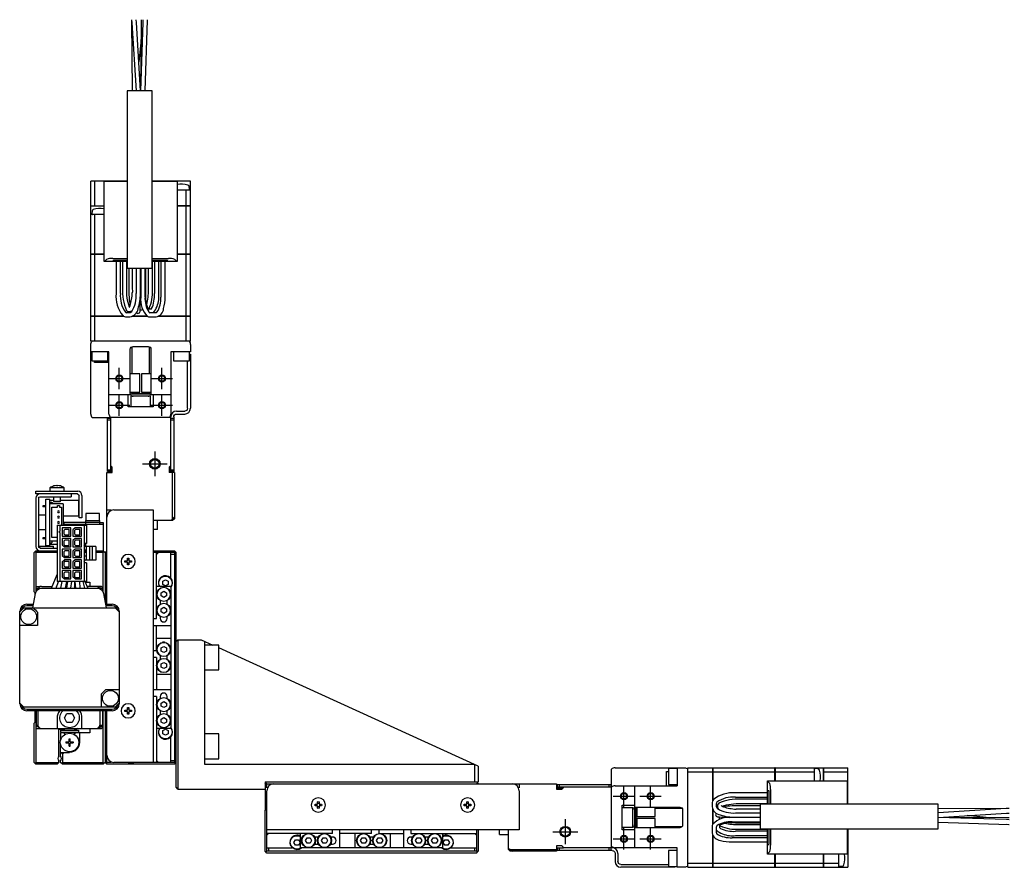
# Model space of a CAD drawing. Extents: x 0 to 1157, y -8 to 938.
# Drawn here: x 0 to 278.4, y 346.3 to 584.7 of the extents above; entities that cross this region are included whole.
import ezdxf

# ---------------------------------------------------------------- set-up
doc = ezdxf.new("R2010")
doc.units = 0
doc.header["$LTSCALE"] = 0.5
doc.linetypes.add('CENTER', pattern=[50.8, 31.75, -6.35, 6.35, -6.35])
for name, color, linetype in [('MSM_CENTER', 1, 'CENTER'), ('MSM_CONTINUOUS', 7, 'CONTINUOUS'), ('MSM_NARROW', 5, 'CONTINUOUS')]:
    doc.layers.add(name, color=color, linetype=linetype)

msp = doc.modelspace()

# ---------------------------------------------------------------- linework, layer by layer
at = {"layer": 'MSM_CENTER'}
for p, q in [((28, 480.8), (28, 486.8)), ((40, 480.8), (40, 486.8)), ((25, 483.8), (31, 483.8)), ((37, 483.8), (43, 483.8)), ((28, 473.3), (28, 479.3)), ((40, 473.3), (40, 479.3)), ((25, 476.3), (31, 476.3)), ((37, 476.3), (43, 476.3)), ((38, 463.3), (38, 456.3)), ((34.5, 459.8), (41.5, 459.8)), ((170, 363.3), (170, 369.3)), ((177.5, 363.3), (177.5, 369.3)), ((167, 366.3), (173, 366.3)), ((174.5, 366.3), (180.5, 366.3)), ((153.5, 359.8), (153.5, 352.8)), ((170, 351.3), (170, 357.3)), ((177.5, 351.3), (177.5, 357.3)), ((150, 356.3), (157, 356.3)), ((167, 354.3), (173, 354.3)), ((174.5, 354.3), (180.5, 354.3))]:
    msp.add_line(p, q, dxfattribs=at)
at = {"layer": 'MSM_CONTINUOUS'}
for p, q in [((31.45, 584.7), (31.45, 584.1)), ((31.45, 584.7), (31.45, 584.37)), ((31.46, 584.7), (31.5, 583.84)), ((32.8, 583.92), (32.76, 584.7)), ((34.15, 584.7), (34.14, 584.04)), ((34.64, 584.7), (34.62, 583.91)), ((35.92, 583.87), (35.94, 584.7)), ((35.94, 584.59), (35.95, 584.7)), ((31.45, 584.37), (31.6, 564.7)), ((31.5, 583.84), (32.7, 564.7)), ((34, 564.72), (32.8, 583.92)), ((34.14, 584.04), (34, 564.72)), ((34.62, 583.91), (34, 564.7)), ((35.3, 564.7), (35.94, 584.59)), ((34.11, 579.18), (33.49, 572.86)), ((37.23, 564.7), (30.23, 564.7)), ((30.23, 564.7), (30.23, 514.7)), ((37.23, 514.7), (37.23, 564.7)), ((20, 532.41), (20, 539.3)), ((30.23, 539.3), (20, 539.3)), ((21.15, 532.41), (21.15, 539.3)), ((23.7, 516.7), (23.7, 539.2)), ((30.23, 539.2), (23.7, 539.2)), ((48, 539.3), (37.23, 539.3)), ((44.3, 539.2), (37.23, 539.2)), ((44.25, 539.2), (44.25, 539.3)), ((44.3, 539.2), (44.3, 516.7)), ((47.73, 537.01), (47.66, 537.78)), ((48, 532.41), (48, 539.3)), ((48, 536.8), (44.3, 536.8)), ((46.85, 532.41), (46.85, 536.8)), ((20, 532.41), (23.7, 532.41)), ((20, 518.8), (20, 532.4)), ((20, 532.4), (23.7, 532.4)), ((20.01, 532.4), (20.01, 532.41)), ((21.15, 532.4), (21.15, 532.41)), ((44.3, 532.41), (48, 532.41)), ((48, 532.4), (44.3, 532.4)), ((46.84, 532.4), (46.84, 532.41)), ((46.85, 518.8), (46.85, 532.4)), ((47.99, 532.4), (47.99, 532.41)), ((48, 518.8), (48, 532.4)), ((23.7, 529.9), (20, 529.9)), ((20.34, 530.89), (20.27, 530.12)), ((21.15, 518.8), (21.15, 529.9)), ((20, 518.8), (23.7, 518.8)), ((23.7, 518.79), (20, 518.79)), ((20, 501.3), (20, 518.79)), ((20.01, 518.8), (20.01, 518.79)), ((21.15, 518.8), (21.15, 518.79)), ((21.15, 501.3), (21.15, 518.79)), ((44.3, 518.8), (48, 518.8)), ((48, 518.79), (44.3, 518.79)), ((46.84, 518.8), (46.84, 518.79)), ((46.85, 501.3), (46.85, 518.79)), ((47.99, 518.8), (47.99, 518.79)), ((48, 501.3), (48, 518.79)), ((30.23, 516.7), (23.7, 516.7)), ((23.81, 516.7), (24.41, 517.31)), ((23.81, 516.7), (24.41, 517.31)), ((26.18, 517.57), (30.23, 517.57)), ((26.4, 517.09), (30.23, 517.09)), ((26.4, 516.7), (26.4, 517.09)), ((27.1, 516.7), (27.1, 507.7)), ((28.3, 507.7), (28.3, 516.7)), ((28.9, 516.7), (28.9, 509.19)), ((30.1, 509.19), (30.1, 516.7)), ((37.23, 517.57), (41.82, 517.57)), ((37.23, 517.09), (41.6, 517.09)), ((44.3, 516.7), (37.23, 516.7)), ((37.3, 508.7), (37.3, 516.7)), ((37.9, 516.7), (37.9, 507.7)), ((39.1, 507.7), (39.1, 516.7)), ((39.7, 516.7), (39.7, 506.7)), ((40.9, 506.7), (40.9, 516.7)), ((41.6, 516.7), (41.6, 517.09)), ((43.59, 517.31), (44.19, 516.7)), ((37.23, 514.7), (30.23, 514.7)), ((30.7, 514.7), (30.7, 509.16)), ((31.65, 514.7), (31.65, 509.26)), ((32.75, 514.7), (32.75, 507.7)), ((33.95, 507.7), (33.95, 514.7)), ((34.05, 514.7), (34.05, 506.7)), ((35.25, 506.7), (35.25, 514.7)), ((35.5, 507.7), (35.5, 514.7)), ((36.1, 514.7), (36.1, 508.7)), ((31.65, 509.28), (31.65, 509.24)), ((35.43, 505.65), (35.5, 507.7)), ((20, 501.3), (29.27, 501.3)), ((20, 494.3), (20, 501.29)), ((29.29, 501.29), (20, 501.29)), ((20.01, 501.3), (20.01, 501.29)), ((21.15, 501.3), (21.15, 501.29)), ((21.15, 494.3), (21.15, 501.29)), ((31.02, 502.3), (30.05, 502.3)), ((30.83, 503.82), (30.67, 503.77)), ((31.04, 502.63), (31.08, 502.64)), ((31.08, 502.64), (31.28, 502.71)), ((35.9, 501.29), (31.65, 501.29)), ((31.68, 501.3), (35.88, 501.3)), ((32.83, 502.26), (33.01, 502.14)), ((33.01, 502.14), (33.21, 502.1)), ((33.87, 503.11), (33.92, 503.1)), ((33.92, 503.1), (34.33, 503.1)), ((34.33, 503.1), (34.36, 503.1)), ((34.36, 503.1), (34.59, 503.16)), ((36.94, 503.3), (36.21, 503.3)), ((38.35, 502.3), (36.6, 502.3)), ((48, 501.29), (38.95, 501.29)), ((38.97, 501.3), (48, 501.3)), ((46.84, 501.3), (46.84, 501.29)), ((46.85, 494.3), (46.85, 501.29)), ((47.99, 501.3), (47.99, 501.29)), ((48, 494.3), (48, 501.29)), ((30.05, 501.1), (31, 501.1)), ((36.6, 501.1), (38.35, 501.1)), ((48, 494.3), (20, 494.3)), ((20, 473.8), (20, 493.3)), ((31.9, 492.8), (36.1, 492.8)), ((48, 493.3), (48, 491.3)), ((25.1, 491.3), (20, 491.3)), ((20.25, 491.3), (20.25, 488.8)), ((24.75, 488.8), (24.75, 491.3)), ((25.1, 473.8), (25.1, 491.3)), ((31.1, 479.6), (31.1, 492)), ((31.5, 492.7), (31.5, 485.1)), ((36.5, 485.1), (36.5, 492.7)), ((36.9, 492), (36.9, 479.6)), ((42.5, 491.3), (42.5, 473.8)), ((48, 491.3), (42.5, 491.3)), ((43.25, 491.3), (43.25, 488.8)), ((47.75, 488.8), (47.75, 491.3)), ((47.75, 490.6), (48, 490.6)), ((48, 490.1), (47.75, 490.1)), ((48, 490.6), (48, 475.4)), ((20.25, 488.8), (24.75, 488.8)), ((21.05, 488.3), (21.05, 488.8)), ((25.1, 488.3), (21.05, 488.3)), ((43.25, 488.8), (47.75, 488.8)), ((47.2, 475.4), (47.2, 488.8)), ((33.75, 485.1), (31.1, 485.1)), ((33.75, 479.9), (33.75, 485.1)), ((36.9, 485.1), (34.25, 485.1)), ((34.25, 485.1), (34.25, 479.9)), ((25.1, 479.3), (31.13, 479.3)), ((30.5, 475.8), (30.5, 479.3)), ((31.1, 479.9), (33.75, 479.9)), ((36.88, 479.4), (31.12, 479.4)), ((31.13, 479.3), (31.13, 479.4)), ((31.16, 479.3), (31.13, 479.4)), ((31.5, 479.9), (31.5, 479.6)), ((31.5, 479.6), (36.5, 479.6)), ((31.5, 479.6), (31.7, 479.4)), ((34.25, 479.9), (36.9, 479.9)), ((36.3, 479.4), (36.5, 479.6)), ((36.5, 479.6), (36.5, 479.9)), ((36.87, 479.4), (36.85, 479.32)), ((36.87, 479.3), (36.87, 479.4)), ((36.87, 479.3), (42.5, 479.3)), ((37.5, 479.3), (37.5, 475.8)), ((36.75, 478.8), (31.25, 478.8)), ((31.25, 478.8), (31.25, 475.8)), ((36.75, 475.8), (36.75, 478.8)), ((37.5, 475.8), (30.5, 475.8)), ((44.1, 474.6), (46.4, 474.6)), ((44.1, 473.8), (46.4, 473.8)), ((20.38, 472.8), (25.48, 472.8)), ((24.7, 457.6), (24.7, 472.6)), ((24.7, 472.6), (25.5, 472.6)), ((25.5, 472.1), (24.7, 472.1)), ((25.5, 472.8), (25.5, 457.6)), ((42.5, 472.8), (25.5, 472.8)), ((42.5, 457.6), (42.5, 473)), ((42.5, 472.6), (43.3, 472.6)), ((43.3, 472.1), (42.5, 472.1)), ((43.3, 473), (43.3, 457.6)), ((24.5, 420.3), (24.5, 457.3)), ((24.5, 457.3), (26, 457.3)), ((24.7, 458.1), (25.5, 458.1)), ((25.5, 457.6), (24.7, 457.6)), ((25.5, 459.3), (26, 458.8)), ((25.75, 459.05), (25.75, 457.3)), ((26, 457.3), (26, 458.8)), ((42, 458.8), (42.5, 459.3)), ((42, 458.8), (42, 457.3)), ((43.5, 457.3), (42, 457.3)), ((42.5, 458.1), (43.3, 458.1)), ((43.3, 457.6), (42.5, 457.6)), ((43, 444.42), (43, 457.3)), ((43.5, 457.3), (43.5, 444.3)), ((4.5, 451.3), (4.5, 452.1)), ((4.5, 452.1), (16.3, 452.1)), ((16.2, 451.3), (4.5, 451.3)), ((12.5, 453), (8.5, 453)), ((8.5, 453), (8.5, 452.1)), ((9.57, 453.56), (9.55, 453.56)), ((10.3, 453.56), (10.3, 453.69)), ((10.7, 453.56), (10.3, 453.56)), ((10.7, 453.69), (10.7, 453.56)), ((11.45, 453.56), (11.43, 453.56)), ((12.5, 452.1), (12.5, 453)), ((14.5, 451.3), (14.5, 450.5)), ((4.5, 450.1), (4.5, 436.5)), ((5.3, 450.1), (5.3, 436.5)), ((5.7, 450.5), (14.5, 450.5)), ((7.3, 436.8), (7.3, 449.8)), ((7.3, 449.8), (8.5, 449.8)), ((8.5, 436.8), (8.5, 449.8)), ((8.5, 449.55), (9.5, 449.55)), ((8.5, 449.01), (9.05, 449.01)), ((8.5, 448.78), (9.3, 448.78)), ((12.2, 448.55), (8.5, 448.55)), ((9.05, 449.01), (9.05, 448.78)), ((9.3, 448.78), (9.3, 448.55)), ((9.5, 450.5), (9.5, 449.3)), ((9.5, 449.3), (11.5, 449.3)), ((9.5, 449.3), (9.7, 449.1)), ((11.3, 449.1), (9.7, 449.1)), ((11.3, 449.1), (11.5, 449.3)), ((11.5, 449.3), (11.5, 450.5)), ((11.5, 449.55), (16.5, 449.55)), ((12.2, 448.55), (12.2, 442.55)), ((16.5, 449.55), (16.5, 445.05)), ((16.7, 444.6), (16.7, 450.8)), ((17.5, 450.9), (17.5, 444.6)), ((7.3, 447.93), (6.5, 447.93)), ((6.5, 447.93), (6.5, 447.68)), ((7.3, 447.68), (6.5, 447.68)), ((9, 447.55), (10.65, 447.55)), ((9, 439.05), (9, 447.55)), ((10.65, 447.55), (10.65, 448.05)), ((10.65, 448.05), (11.15, 448.05)), ((11.15, 448.05), (11.15, 447.55)), ((11.15, 447.55), (11.7, 447.55)), ((11.7, 447.55), (11.7, 442.55)), ((22.4, 445.8), (18.6, 445.8)), ((18.6, 445.8), (18.6, 443.8)), ((22.4, 443.8), (22.4, 445.8)), ((24.5, 446.8), (25.7, 446.8)), ((26.5, 446.8), (37.5, 446.8)), ((37.5, 446.8), (37.5, 375.8)), ((7.3, 445.3), (5.3, 445.3)), ((16.5, 445.05), (12.2, 445.05)), ((12.5, 442.8), (12.5, 443.3)), ((22.5, 443.3), (12.5, 443.3)), ((12.5, 442.8), (23.5, 442.8)), ((17.5, 444.6), (16.7, 444.6)), ((18.5, 443.8), (18.5, 442.55)), ((18.5, 443.8), (22.5, 443.8)), ((18.75, 442.55), (19, 442.8)), ((22.5, 442.8), (22.5, 443.8)), ((22.5, 443.3), (23.5, 443.3)), ((23.5, 443.3), (23.5, 435.3)), ((43, 443.8), (37.5, 443.8)), ((38.75, 441.3), (38.75, 443.8)), ((42.69, 443.8), (43, 444.42)), ((43, 444.42), (43.5, 444.92)), ((43.5, 444.3), (43, 443.8)), ((5.3, 441.3), (7.3, 441.3)), ((10.53, 442.55), (10.53, 426.7)), ((10.53, 442.55), (18.81, 442.55)), ((11.14, 440.77), (11.24, 440.77)), ((11.24, 440.47), (11.14, 440.47)), ((11.24, 442.55), (11.24, 440.77)), ((11.24, 440.47), (11.24, 426.7)), ((14.37, 441.82), (11.97, 441.82)), ((11.97, 441.82), (11.97, 439.42)), ((12.67, 441.31), (12.42, 441.06)), ((12.42, 441.06), (12.42, 440.09)), ((12.42, 440.09), (12.67, 439.84)), ((13.92, 441.31), (12.67, 441.31)), ((13.92, 439.84), (13.92, 441.31)), ((14.37, 439.42), (14.37, 441.82)), ((15.57, 441.82), (14.97, 441.22)), ((14.97, 441.22), (14.97, 439.42)), ((15.67, 441.31), (15.42, 441.06)), ((15.42, 441.06), (15.42, 440.09)), ((15.42, 440.09), (15.67, 439.84)), ((17.37, 441.82), (15.57, 441.82)), ((16.92, 441.31), (15.67, 441.31)), ((16.92, 439.84), (16.92, 441.31)), ((17.37, 439.42), (17.37, 441.82)), ((18.1, 442.55), (18.1, 426.7)), ((18.81, 442.55), (18.81, 437.35)), ((38.75, 441.3), (37.5, 441.3)), ((7.3, 438.93), (6.5, 438.93)), ((6.5, 438.93), (6.5, 438.68)), ((7.3, 438.68), (6.5, 438.68)), ((10.53, 438.05), (8.5, 438.05)), ((8.5, 437.6), (9.05, 437.6)), ((10.53, 439.05), (9, 439.05)), ((9.05, 438.05), (9.05, 437.6)), ((11.97, 439.42), (14.37, 439.42)), ((11.97, 438.82), (11.97, 437.02)), ((14.37, 438.82), (11.97, 438.82)), ((12.67, 438.31), (12.42, 438.06)), ((12.42, 438.06), (12.42, 437.09)), ((12.42, 437.09), (12.67, 436.84)), ((12.67, 439.84), (13.92, 439.84)), ((13.92, 438.31), (12.67, 438.31)), ((13.92, 436.84), (13.92, 438.31)), ((14.37, 436.42), (14.37, 438.82)), ((14.97, 439.42), (17.37, 439.42)), ((15.57, 438.82), (14.97, 438.22)), ((14.97, 438.22), (14.97, 436.42)), ((15.67, 438.31), (15.42, 438.06)), ((15.42, 438.06), (15.42, 437.09)), ((15.42, 437.09), (15.67, 436.84)), ((17.37, 438.82), (15.57, 438.82)), ((15.67, 439.84), (16.92, 439.84)), ((16.92, 438.31), (15.67, 438.31)), ((16.92, 436.84), (16.92, 438.31)), ((17.37, 436.42), (17.37, 438.82)), ((18.81, 437.35), (18.1, 437.35)), ((18.5, 437.35), (18.5, 436.55)), ((4, 434.8), (4.5, 435.3)), ((4, 423.8), (4, 434.8)), ((4.5, 434.8), (4.25, 435.05)), ((4.5, 435.3), (10.5, 435.3)), ((10.53, 434.8), (4.5, 434.8)), ((4.5, 434.8), (4.5, 423.65)), ((5.5, 436.6), (9.5, 436.6)), ((5.5, 436.6), (5.5, 436.16)), ((5.7, 436.1), (10.5, 436.1)), ((7.3, 436.8), (8.5, 436.8)), ((10.53, 437.05), (8.5, 437.05)), ((9.5, 436.1), (9.5, 436.6)), ((10.5, 436.1), (10.5, 435.3)), ((10.5, 435.3), (10.53, 435.27)), ((11.97, 437.02), (12.57, 436.42)), ((11.97, 435.82), (11.97, 434.02)), ((14.37, 435.82), (11.97, 435.82)), ((12.67, 435.31), (12.42, 435.06)), ((12.42, 435.06), (12.42, 434.09)), ((12.57, 436.42), (14.37, 436.42)), ((12.67, 436.84), (13.92, 436.84)), ((13.92, 435.31), (12.67, 435.31)), ((13.92, 433.84), (13.92, 435.31)), ((14.37, 433.42), (14.37, 435.82)), ((14.97, 436.42), (17.37, 436.42)), ((15.57, 435.82), (14.97, 435.22)), ((14.97, 435.22), (14.97, 433.42)), ((15.67, 435.31), (15.42, 435.06)), ((15.42, 435.06), (15.42, 434.09)), ((17.37, 435.82), (15.57, 435.82)), ((15.67, 436.84), (16.92, 436.84)), ((16.92, 435.31), (15.67, 435.31)), ((16.92, 433.84), (16.92, 435.31)), ((17.37, 433.42), (17.37, 435.82)), ((18.66, 435.45), (18.1, 435.45)), ((18.1, 435.3), (18.66, 435.3)), ((18.66, 434.8), (18.1, 434.8)), ((21.38, 436.55), (18.35, 436.55)), ((18.5, 435.45), (18.5, 435.3)), ((18.66, 436.55), (18.66, 432.69)), ((19.66, 436.55), (19.66, 432.69)), ((20.36, 436.55), (20.36, 432.69)), ((21.38, 436.55), (21.38, 432.69)), ((21.38, 435.3), (23.5, 435.3)), ((23.5, 434.8), (21.38, 434.8)), ((23.5, 435.3), (24, 434.8)), ((23.75, 435.05), (23.5, 434.8)), ((23.5, 423.65), (23.5, 434.8)), ((24.5, 435.3), (24, 434.8)), ((24, 434.8), (24, 421.01)), ((24.5, 434.8), (24.25, 435.05)), ((37.5, 435.3), (43.5, 435.3)), ((43.5, 434.8), (37.5, 434.8)), ((38.5, 434.3), (39, 434.8)), ((38.5, 416.3), (38.5, 434.8)), ((42.5, 427.63), (42.5, 434.8)), ((43.5, 434.3), (42.5, 434.3)), ((43.5, 435.3), (44, 434.8)), ((43.75, 435.05), (43.5, 434.8)), ((43.5, 434.8), (43.5, 375.8)), ((44, 368.8), (44, 434.8)), ((11.97, 434.02), (12.57, 433.42)), ((11.97, 432.22), (12.57, 432.82)), ((11.97, 432.22), (11.97, 430.42)), ((12.42, 434.09), (12.67, 433.84)), ((12.67, 432.31), (12.42, 432.06)), ((12.42, 432.06), (12.42, 431.09)), ((12.57, 433.42), (14.37, 433.42)), ((14.37, 432.82), (12.57, 432.82)), ((12.67, 433.84), (13.92, 433.84)), ((13.92, 432.31), (12.67, 432.31)), ((13.92, 430.84), (13.92, 432.31)), ((14.37, 430.42), (14.37, 432.82)), ((14.97, 433.42), (17.37, 433.42)), ((15.57, 432.82), (14.97, 432.22)), ((14.97, 432.22), (14.97, 430.42)), ((15.42, 434.09), (15.67, 433.84)), ((15.67, 432.31), (15.42, 432.06)), ((15.42, 432.06), (15.42, 431.09)), ((17.37, 432.82), (15.57, 432.82)), ((15.67, 433.84), (16.92, 433.84)), ((16.92, 432.31), (15.67, 432.31)), ((16.92, 430.84), (16.92, 432.31)), ((17.37, 430.42), (17.37, 432.82)), ((18.66, 433.8), (18.1, 433.8)), ((18.81, 431.89), (18.1, 431.89)), ((21.38, 432.69), (18.35, 432.69)), ((18.81, 431.89), (18.81, 426.7)), ((29.57, 432.5), (30.3, 432.5)), ((30.3, 432.1), (29.57, 432.1)), ((30.3, 432.5), (30.3, 433.23)), ((30.3, 431.38), (30.3, 432.1)), ((30.7, 433.23), (30.7, 432.5)), ((30.7, 432.5), (31.43, 432.5)), ((31.43, 432.1), (30.7, 432.1)), ((30.7, 432.1), (30.7, 431.38)), ((11.97, 430.42), (14.37, 430.42)), ((11.97, 429.82), (11.97, 428.02)), ((14.37, 429.82), (11.97, 429.82)), ((12.42, 431.09), (12.67, 430.84)), ((12.67, 429.31), (12.42, 429.06)), ((12.42, 429.06), (12.42, 428.09)), ((12.67, 430.84), (13.92, 430.84)), ((13.92, 429.31), (12.67, 429.31)), ((13.92, 427.84), (13.92, 429.31)), ((14.37, 427.42), (14.37, 429.82)), ((14.97, 430.42), (17.37, 430.42)), ((14.97, 429.82), (14.97, 428.02)), ((17.37, 429.82), (14.97, 429.82)), ((15.42, 431.09), (15.67, 430.84)), ((15.67, 429.31), (15.42, 429.06)), ((15.42, 429.06), (15.42, 428.09)), ((15.67, 430.84), (16.92, 430.84)), ((16.92, 429.31), (15.67, 429.31)), ((16.92, 427.84), (16.92, 429.31)), ((17.37, 427.42), (17.37, 429.82)), ((8.9, 424.8), (10.53, 428.65)), ((10.27, 424.8), (10.88, 426.7)), ((18.81, 426.7), (10.53, 426.7)), ((11.52, 424.8), (11.89, 426.7)), ((11.97, 428.02), (12.57, 427.42)), ((12.42, 428.09), (12.67, 427.84)), ((12.57, 427.42), (14.37, 427.42)), ((12.67, 427.84), (13.92, 427.84)), ((13.11, 426.7), (12.74, 424.8)), ((13.03, 426.3), (13.34, 426.3)), ((13.4, 426.7), (13.12, 424.8)), ((14.34, 424.8), (14.61, 426.7)), ((15.57, 427.42), (14.97, 428.02)), ((15.37, 426.7), (15.41, 424.8)), ((15.38, 426.3), (15.61, 426.3)), ((15.42, 428.09), (15.67, 427.84)), ((15.43, 426.7), (15.55, 426.5)), ((15.55, 426.5), (15.59, 426.5)), ((15.57, 427.42), (17.37, 427.42)), ((15.73, 424.8), (15.57, 426.7)), ((15.67, 427.84), (16.92, 427.84)), ((16.78, 426.7), (16.94, 424.8)), ((17.75, 426.7), (18.17, 424.8)), ((18.3, 426.7), (19.1, 424.8)), ((18.38, 426.5), (19.7, 426.5)), ((19.7, 426.5), (19.7, 425.3)), ((40.25, 426.74), (41, 427.17)), ((40.25, 425.87), (40.25, 426.74)), ((41, 427.17), (41.75, 426.74)), ((41.75, 426.74), (41.75, 425.87)), ((3.7, 419.3), (4.41, 423.32)), ((4.35, 423.45), (4, 423.8)), ((4.35, 422.99), (4.35, 423.45)), ((4.5, 425.3), (9.11, 425.3)), ((4.7, 424.03), (4.7, 424.8)), ((4.7, 424.8), (5.23, 424.8)), ((4.94, 424.3), (4.7, 424.3)), ((5.5, 425.3), (5.5, 425.1)), ((6.18, 424.8), (21.82, 424.8)), ((10.21, 424.82), (10.47, 425.44)), ((10.43, 425.3), (10.41, 425.3)), ((12.84, 425.3), (13.2, 425.3)), ((12.92, 425.7), (13.25, 425.7)), ((15.39, 425.7), (15.66, 425.7)), ((15.4, 425.3), (15.69, 425.3)), ((15.43, 425.3), (15.55, 425.5)), ((15.67, 425.5), (15.55, 425.5)), ((23, 425.3), (18.89, 425.3)), ((22.5, 425.3), (22.5, 424.67)), ((22.5, 424.8), (23.3, 424.8)), ((23.5, 424.8), (23, 425.3)), ((23.3, 424.3), (23.06, 424.3)), ((23.3, 424.8), (23.3, 424.03)), ((23.59, 423.32), (24.3, 419.3)), ((42.5, 425.3), (38.5, 425.3)), ((39.75, 423.49), (40.5, 423.92)), ((39.75, 422.62), (39.75, 423.49)), ((41, 425.44), (40.25, 425.87)), ((40.5, 423.92), (41.25, 423.49)), ((41.75, 425.87), (41, 425.44)), ((41.25, 423.49), (41.25, 422.62)), ((42.5, 425.3), (42.5, 385.3)), ((39.5, 421.32), (39.5, 420.29)), ((40.5, 422.19), (39.75, 422.62)), ((41.25, 422.62), (40.5, 422.19)), ((41.5, 420.29), (41.5, 421.32)), ((0, 392.3), (0, 418.3)), ((1.15, 419.3), (26.85, 419.3)), ((2, 420.3), (3.88, 420.3)), ((2, 419.92), (3.81, 419.92)), ((5, 418.05), (5, 414.3)), ((24.12, 420.3), (26, 420.3)), ((24.19, 419.92), (26, 419.92)), ((28, 418.3), (28, 392.3)), ((39.75, 418.99), (40.5, 419.42)), ((39.75, 418.12), (39.75, 418.99)), ((40.5, 417.69), (39.75, 418.12)), ((40.5, 419.42), (41.25, 418.99)), ((41.25, 418.12), (40.5, 417.69)), ((41.25, 418.99), (41.25, 418.12)), ((37.5, 416.3), (38.5, 416.3)), ((39.5, 416.82), (39.5, 416.3)), ((41.5, 416.3), (41.5, 416.82)), ((5, 414.3), (0, 414.3)), ((37.5, 414.3), (42.5, 414.3)), ((38.5, 407.3), (38.5, 414.3)), ((42.5, 410.6), (38.5, 410.6)), ((44, 409.8), (44.5, 410.3)), ((44.5, 410.3), (44.5, 368.3)), ((44.5, 410.3), (51, 410.3)), ((51, 410.3), (54.29, 408.8)), ((52, 409.85), (52, 375.3)), ((37.5, 407.3), (38.5, 407.3)), ((39.75, 407.99), (40.5, 408.42)), ((39.75, 407.12), (39.75, 407.99)), ((40.5, 406.69), (39.75, 407.12)), ((40.5, 408.42), (41.25, 407.99)), ((41.25, 407.12), (40.5, 406.69)), ((41.25, 407.99), (41.25, 407.12)), ((56, 408.8), (52, 408.8)), ((56, 401.8), (56, 408.8)), ((129, 374.76), (56, 408.03)), ((38.5, 405.3), (37.5, 405.3)), ((38.5, 405.3), (38.5, 396.3)), ((39.5, 405.82), (39.5, 404.79)), ((39.75, 403.49), (40.5, 403.92)), ((40.5, 403.92), (41.25, 403.49)), ((41.5, 404.79), (41.5, 405.82)), ((39.75, 402.62), (39.75, 403.49)), ((40.5, 402.19), (39.75, 402.62)), ((41.25, 402.62), (40.5, 402.19)), ((41.25, 403.49), (41.25, 402.62)), ((52, 401.8), (56, 401.8)), ((38.5, 400.6), (42.5, 400.6)), ((24.25, 396.3), (28, 396.3)), ((37.5, 396.3), (42.5, 396.3)), ((23, 391.3), (23, 395.05)), ((38.5, 394.3), (37.5, 394.3)), ((38.5, 394.3), (38.5, 375.8)), ((39.5, 394.3), (39.5, 393.79)), ((39.75, 392.49), (40.5, 392.92)), ((40.5, 392.92), (41.25, 392.49)), ((41.5, 393.79), (41.5, 394.3)), ((26.85, 391.3), (1.16, 391.3)), ((26, 390.69), (2, 390.69)), ((26, 390.3), (2, 390.3)), ((4.35, 387.15), (4.35, 390.3)), ((4.5, 390.3), (4.5, 375.8)), ((4.7, 385.8), (4.7, 390.3)), ((5.1, 390.3), (5.1, 386.3)), ((22.5, 390.3), (22.5, 386.3)), ((23.3, 390.3), (23.3, 385.8)), ((23.5, 375.8), (23.5, 390.3)), ((24, 390.3), (24, 375.8)), ((24.5, 375.8), (24.5, 390.3)), ((29.57, 390.5), (30.3, 390.5)), ((30.3, 390.1), (29.57, 390.1)), ((30.3, 390.5), (30.3, 391.23)), ((30.3, 389.38), (30.3, 390.1)), ((30.7, 391.23), (30.7, 390.5)), ((30.7, 390.5), (31.43, 390.5)), ((30.7, 390.1), (30.7, 389.38)), ((31.43, 390.1), (30.7, 390.1)), ((39.5, 390.32), (39.5, 389.29)), ((39.75, 391.62), (39.75, 392.49)), ((40.5, 391.19), (39.75, 391.62)), ((41.25, 391.62), (40.5, 391.19)), ((41.25, 392.49), (41.25, 391.62)), ((41.5, 389.29), (41.5, 390.32)), ((4, 386.8), (4.35, 387.15)), ((10.5, 388.3), (10.5, 385.3)), ((12.56, 388.3), (13.28, 389.55)), ((13.28, 387.05), (12.56, 388.3)), ((13.28, 389.55), (14.72, 389.55)), ((14.72, 387.05), (13.28, 387.05)), ((14.72, 389.55), (15.44, 388.3)), ((15.44, 388.3), (14.72, 387.05)), ((17.5, 385.3), (17.5, 388.3)), ((39.75, 387.99), (40.5, 388.42)), ((39.75, 387.12), (39.75, 387.99)), ((40.5, 386.69), (39.75, 387.12)), ((40.5, 388.42), (41.25, 387.99)), ((41.25, 387.12), (40.5, 386.69)), ((41.25, 387.99), (41.25, 387.12)), ((4, 375.8), (4, 386.8)), ((4.5, 385.3), (23, 385.3)), ((4.7, 386.3), (5.1, 386.3)), ((5.23, 385.8), (4.7, 385.8)), ((5.5, 385.5), (5.5, 385.3)), ((11, 385.1), (12.45, 385.1)), ((11, 377.57), (11, 385.1)), ((11.23, 385.1), (11.23, 385.3)), ((11.5, 384.9), (11.5, 384.3)), ((11.5, 384.9), (16.5, 384.9)), ((11.5, 384.3), (16.5, 384.3)), ((12.57, 385.3), (12.45, 385.1)), ((15.55, 385.1), (15.43, 385.3)), ((15.55, 385.1), (16, 385.1)), ((16, 385.1), (16, 385.3)), ((16.2, 385.3), (16, 385.1)), ((16.5, 384.9), (16.5, 384.3)), ((19.7, 385.3), (19.7, 384.1)), ((22.5, 386.3), (23.3, 386.3)), ((22.5, 386.3), (22.5, 385.3)), ((23.3, 385.8), (22.5, 385.8)), ((23, 385.3), (23.5, 385.8)), ((42.5, 385.3), (38.5, 385.3)), ((40.25, 384.74), (41, 385.17)), ((40.25, 383.87), (40.25, 384.74)), ((41, 385.17), (41.75, 384.74)), ((41.75, 384.74), (41.75, 383.87)), ((12.45, 384.1), (11.5, 384.1)), ((11.5, 384.1), (11.5, 382.12)), ((12.62, 383.81), (12.45, 384.1)), ((13, 381.55), (13, 381.26)), ((13, 381.55), (13.8, 381.55)), ((13.53, 381.26), (13.53, 381.55)), ((13.86, 382.4), (14.15, 382.4)), ((13.86, 381.61), (13.86, 382.4)), ((14.15, 381.87), (13.86, 381.87)), ((14.15, 381.61), (14.15, 382.4)), ((14.21, 381.55), (15, 381.55)), ((14.47, 381.26), (14.47, 381.55)), ((15, 381.55), (15, 381.26)), ((15.55, 384.1), (15.38, 383.81)), ((19.7, 384.1), (15.55, 384.1)), ((16.8, 384.1), (16.8, 381.4)), ((41, 383.44), (40.25, 383.87)), ((41.75, 383.87), (41, 383.44)), ((42.5, 375.8), (42.5, 382.98)), ((56, 383.8), (52, 383.8)), ((56, 376.8), (56, 383.8)), ((11.5, 377.57), (11.5, 380.69)), ((13, 381.26), (13.8, 381.26)), ((13.86, 380.4), (13.86, 381.2)), ((13.86, 380.93), (14.15, 380.93)), ((13.86, 380.4), (14.15, 380.4)), ((14.15, 380.4), (14.15, 381.2)), ((14.21, 381.26), (15, 381.26)), ((11, 375.8), (11, 376.24)), ((11.5, 378.6), (14, 378.6)), ((11.5, 375.8), (11.5, 376.24)), ((11.65, 378.6), (12, 378.1)), ((12, 378.1), (12.5, 378.6)), ((12, 378.1), (12, 375.8)), ((39, 375.8), (38.5, 376.3)), ((42.5, 376.3), (43.5, 376.3)), ((52, 376.8), (56, 376.8)), ((4.25, 375.55), (4, 375.8)), ((4.25, 375.55), (4.5, 375.8)), ((4.5, 375.3), (4.25, 375.55)), ((4.5, 375.8), (11, 375.8)), ((10.5, 375.3), (4.5, 375.3)), ((11, 375.8), (10.5, 375.3)), ((12, 375.3), (11.5, 375.8)), ((11.75, 375.55), (12, 375.8)), ((12, 375.8), (23.5, 375.8)), ((23.5, 375.3), (12, 375.3)), ((23.5, 375.8), (23.75, 375.55)), ((23.75, 375.55), (23.5, 375.3)), ((24, 375.8), (23.75, 375.55)), ((24, 375.8), (24.5, 375.3)), ((24.25, 375.55), (24.5, 375.8)), ((25.7, 375.8), (24.5, 375.8)), ((31.7, 375.3), (24.5, 375.3)), ((43.5, 375.8), (26.5, 375.8)), ((30.5, 375.8), (31, 375.3)), ((31, 375.8), (31, 375.3)), ((31.23, 375.3), (31.23, 375.8)), ((31.4, 375.8), (31.4, 375.7)), ((31.5, 375.8), (32, 375.3)), ((31.8, 375.4), (31.7, 375.3)), ((31.9, 375.4), (31.7, 375.4)), ((31.75, 375.55), (32, 375.8)), ((43.5, 375.3), (32, 375.3)), ((44, 375.8), (43.5, 375.3)), ((43.5, 375.8), (43.75, 375.55)), ((52, 375.3), (127.8, 375.3)), ((128, 370.3), (128, 375.21)), ((129, 374.76), (129, 370.3)), ((166.5, 368.82), (166.5, 373.92)), ((167.5, 374.3), (187, 374.3)), ((182, 373.25), (182.5, 373.25)), ((182, 369.2), (182, 373.25)), ((182.5, 374.05), (182.5, 369.55)), ((185, 374.05), (182.5, 374.05)), ((185, 374.3), (185, 369.2)), ((188, 346.3), (188, 374.3)), ((188, 374.3), (194.99, 374.3)), ((188, 373.15), (194.99, 373.15)), ((194.99, 365.01), (194.99, 374.3)), ((195, 374.29), (194.99, 374.29)), ((195, 373.15), (194.99, 373.15)), ((195, 374.3), (212.49, 374.3)), ((195, 374.3), (195, 365.03)), ((195, 373.15), (212.49, 373.15)), ((212.49, 370.6), (212.49, 374.3)), ((212.5, 374.29), (212.49, 374.29)), ((212.5, 373.15), (212.49, 373.15)), ((212.5, 374.3), (226.1, 374.3)), ((212.5, 374.3), (212.5, 370.6)), ((212.5, 373.15), (223.6, 373.15)), ((223.6, 370.6), (223.6, 374.3)), ((224.59, 373.97), (223.82, 374.04)), ((226.1, 370.6), (226.1, 374.3)), ((226.1, 374.29), (226.11, 374.29)), ((226.1, 373.15), (226.11, 373.15)), ((226.11, 374.3), (226.11, 370.6)), ((226.11, 374.3), (233, 374.3)), ((226.11, 373.15), (233, 373.15)), ((233, 364.07), (233, 374.3)), ((69, 370.3), (69, 362.6)), ((69, 370.3), (129, 370.3)), ((69.5, 370.3), (69.25, 370.05)), ((128.75, 370.05), (128.5, 370.3)), ((210.4, 370.6), (232.9, 370.6)), ((210.4, 364.07), (210.4, 370.6)), ((210.4, 370.5), (211, 369.9)), ((232.9, 364.07), (232.9, 370.6)), ((44.5, 368.3), (44, 368.8)), ((44.5, 368.3), (69, 368.3)), ((69, 369.8), (69.25, 370.05)), ((69.25, 370.05), (69.5, 369.8)), ((69.5, 368.6), (69.5, 369.8)), ((69.5, 369.8), (151, 369.8)), ((69.5, 350.8), (69.5, 367.8)), ((128.5, 369.8), (128.75, 370.05)), ((128.75, 370.05), (129, 369.8)), ((140.5, 369.8), (140.5, 368.6)), ((140.5, 367.8), (140.5, 356.8)), ((151, 369.8), (151, 368.3)), ((152.75, 368.55), (151, 368.55)), ((151, 368.3), (152.5, 368.3)), ((151.3, 368.8), (151.3, 369.6)), ((151.3, 369.6), (166.3, 369.6)), ((166.5, 368.8), (151.3, 368.8)), ((151.8, 369.6), (151.8, 368.8)), ((153, 368.8), (152.5, 368.3)), ((165.8, 368.8), (165.8, 369.6)), ((166.3, 369.6), (166.3, 368.8)), ((166.5, 351.8), (166.5, 368.8)), ((167.5, 369.2), (185, 369.2)), ((173, 369.2), (173, 363.18)), ((182.5, 369.55), (185, 369.55)), ((210.4, 367.9), (210.79, 367.9)), ((210.79, 367.9), (210.79, 364.07)), ((211.26, 368.12), (211.26, 364.07)), ((83.8, 364), (83.8, 364.73)), ((84.2, 364.73), (84.2, 364)), ((125.8, 364), (125.8, 364.73)), ((126.2, 364.73), (126.2, 364)), ((210.4, 367.2), (201.4, 367.2)), ((201.4, 366), (210.4, 366)), ((210.4, 365.4), (202.88, 365.4)), ((69.5, 363.8), (69, 363.3)), ((69.5, 363.3), (69, 363.3)), ((69, 363.08), (69.5, 363.08)), ((69, 362.3), (69.5, 362.8)), ((69.1, 362.5), (69, 362.6)), ((69, 350.8), (69, 362.3)), ((69.1, 362.4), (69.1, 362.6)), ((69.25, 362.55), (69.5, 362.3)), ((69.5, 362.9), (69.4, 362.9)), ((83.07, 364), (83.8, 364)), ((83.8, 363.6), (83.07, 363.6)), ((83.8, 362.88), (83.8, 363.6)), ((84.2, 364), (84.93, 364)), ((84.93, 363.6), (84.2, 363.6)), ((84.2, 363.6), (84.2, 362.88)), ((125.07, 364), (125.8, 364)), ((125.8, 363.6), (125.07, 363.6)), ((125.8, 362.88), (125.8, 363.6)), ((126.2, 364), (126.93, 364)), ((126.2, 363.6), (126.2, 362.88)), ((126.93, 363.6), (126.2, 363.6)), ((169.5, 363.8), (173, 363.8)), ((169.5, 356.8), (169.5, 363.8)), ((172.5, 363.05), (169.5, 363.05)), ((172.5, 357.55), (172.5, 363.05)), ((173, 363.18), (173.09, 363.18)), ((173.01, 363.15), (173.09, 363.18)), ((173.1, 357.43), (173.1, 363.18)), ((173.3, 362.8), (173.1, 362.6)), ((173.3, 363.2), (185.7, 363.2)), ((173.3, 362.8), (173.3, 357.8)), ((173.6, 362.8), (173.3, 362.8)), ((173.6, 363.2), (173.6, 360.55)), ((178.8, 360.55), (178.8, 363.2)), ((186.39, 362.8), (178.8, 362.8)), ((186.5, 362.4), (186.5, 358.2)), ((194.8, 364.26), (194.8, 363.3)), ((194.99, 358.41), (194.99, 362.65)), ((195, 362.63), (195, 358.42)), ((196, 363.28), (196, 364.26)), ((196.32, 363.27), (196.34, 363.23)), ((196.34, 363.23), (196.41, 363.02)), ((197.52, 363.48), (197.46, 363.63)), ((208.4, 363.6), (202.86, 363.6)), ((202.88, 364.2), (210.4, 364.2)), ((202.98, 362.65), (202.94, 362.65)), ((208.4, 362.65), (202.95, 362.65)), ((208.4, 357.07), (208.4, 364.07)), ((258.4, 364.07), (208.4, 364.07)), ((258.4, 357.07), (258.4, 364.07)), ((278.07, 362.85), (258.4, 362.7)), ((277.54, 362.8), (258.4, 361.61)), ((278.4, 362.84), (277.54, 362.8)), ((278.4, 362.85), (277.79, 362.85)), ((278.4, 362.86), (278.07, 362.85)), ((173.6, 360.55), (178.8, 360.55)), ((173.6, 360.05), (173.6, 357.4)), ((178.8, 360.05), (173.6, 360.05)), ((178.8, 357.4), (178.8, 360.05)), ((195.84, 361.29), (195.8, 361.1)), ((195.96, 361.47), (195.84, 361.29)), ((196.8, 360.44), (196.8, 360.38)), ((196.8, 360.38), (196.8, 359.98)), ((196.8, 359.98), (196.8, 359.94)), ((196.8, 359.94), (196.85, 359.72)), ((208.4, 360.25), (200.4, 360.25)), ((208.4, 361.55), (201.4, 361.55)), ((201.4, 360.35), (208.4, 360.35)), ((277.61, 359.68), (258.4, 360.3)), ((258.42, 360.3), (277.62, 361.51)), ((277.73, 360.16), (258.42, 360.3)), ((272.88, 360.2), (266.55, 360.81)), ((278.4, 359.66), (277.61, 359.68)), ((277.62, 361.51), (278.4, 361.54)), ((278.4, 360.16), (277.73, 360.16)), ((140.5, 356.8), (69.5, 356.8)), ((88, 355.8), (88, 356.8)), ((90, 356.8), (90, 351.8)), ((99, 355.8), (99, 356.8)), ((101, 356.8), (101, 355.8)), ((108, 356.8), (108, 351.8)), ((110, 356.8), (110, 355.8)), ((128.5, 356.8), (128.5, 350.8)), ((129, 356.8), (129, 350.8)), ((135, 355.55), (135, 356.8)), ((137.5, 351.3), (137.5, 356.8)), ((169.5, 357.55), (172.5, 357.55)), ((173, 356.8), (169.5, 356.8)), ((173, 357.43), (173, 351.8)), ((173, 357.43), (173.09, 357.43)), ((173.09, 357.43), (173.01, 357.46)), ((173.1, 358), (173.3, 357.8)), ((173.3, 357.8), (173.6, 357.8)), ((185.7, 357.4), (173.3, 357.4)), ((178.8, 357.8), (186.39, 357.8)), ((194.8, 357.7), (194.8, 355.96)), ((196, 355.96), (196, 357.7)), ((197, 357.36), (197, 358.1)), ((199.34, 358.88), (201.4, 358.8)), ((200.4, 359.05), (208.4, 359.05)), ((201.4, 358.8), (208.4, 358.8)), ((210.4, 356.4), (201.4, 356.4)), ((208.4, 358.2), (202.4, 358.2)), ((202.4, 357), (210.4, 357)), ((208.4, 357.07), (258.4, 357.07)), ((210.4, 350), (210.4, 357.07)), ((210.79, 357.07), (210.79, 352.7)), ((211.26, 357.07), (211.26, 352.48)), ((232.9, 350), (232.9, 357.07)), ((233, 357.07), (233, 346.3)), ((258.4, 359), (278.28, 358.36)), ((277.56, 358.38), (278.4, 358.36)), ((278.28, 358.36), (278.4, 358.36)), ((69.5, 355.3), (70, 355.8)), ((88, 355.8), (69.5, 355.8)), ((77.13, 353.3), (77.57, 354.05)), ((77.57, 354.05), (78.43, 354.05)), ((78.43, 354.05), (78.87, 353.3)), ((79, 351.8), (79, 355.8)), ((80.38, 353.8), (80.82, 354.55)), ((80.82, 353.05), (80.38, 353.8)), ((80.82, 354.55), (81.68, 354.55)), ((81.68, 354.55), (82.12, 353.8)), ((82.12, 353.8), (81.68, 353.05)), ((84.02, 354.8), (82.98, 354.8)), ((84.88, 353.8), (85.32, 354.55)), ((85.32, 353.05), (84.88, 353.8)), ((85.32, 354.55), (86.18, 354.55)), ((86.18, 354.55), (86.62, 353.8)), ((86.62, 353.8), (86.18, 353.05)), ((88, 354.8), (87.48, 354.8)), ((99, 355.8), (90, 355.8)), ((94.3, 355.8), (94.3, 351.8)), ((95.88, 353.8), (96.32, 354.55)), ((96.32, 353.05), (95.88, 353.8)), ((96.32, 354.55), (97.18, 354.55)), ((97.18, 354.55), (97.62, 353.8)), ((97.62, 353.8), (97.18, 353.05)), ((99.52, 354.8), (98.48, 354.8)), ((100.38, 353.8), (100.82, 354.55)), ((100.82, 353.05), (100.38, 353.8)), ((100.82, 354.55), (101.68, 354.55)), ((101, 355.8), (108, 355.8)), ((101.68, 354.55), (102.12, 353.8)), ((102.12, 353.8), (101.68, 353.05)), ((104.3, 351.8), (104.3, 355.8)), ((110, 355.8), (128.5, 355.8)), ((110.52, 354.8), (110, 354.8)), ((111.38, 353.8), (111.82, 354.55)), ((111.82, 353.05), (111.38, 353.8)), ((111.82, 354.55), (112.68, 354.55)), ((112.68, 354.55), (113.12, 353.8)), ((113.12, 353.8), (112.68, 353.05)), ((115.02, 354.8), (113.98, 354.8)), ((115.88, 353.8), (116.32, 354.55)), ((116.32, 353.05), (115.88, 353.8)), ((116.32, 354.55), (117.18, 354.55)), ((117.18, 354.55), (117.62, 353.8)), ((117.62, 353.8), (117.18, 353.05)), ((119, 351.8), (119, 355.8)), ((119.13, 353.3), (119.57, 354.05)), ((119.57, 354.05), (120.43, 354.05)), ((120.43, 354.05), (120.87, 353.3)), ((128, 355.8), (128.5, 355.3)), ((135, 355.55), (137.5, 355.55)), ((194.99, 346.3), (194.99, 355.36)), ((195, 355.34), (195, 346.3)), ((210.4, 354.6), (200.4, 354.6)), ((201.4, 355.2), (210.4, 355.2)), ((69.5, 350.3), (69, 350.8)), ((69.5, 350.8), (69.25, 350.55)), ((69.5, 351.8), (76.68, 351.8)), ((128.5, 350.8), (69.5, 350.8)), ((70, 351.8), (70, 350.8)), ((77.57, 352.55), (77.13, 353.3)), ((78.43, 352.55), (77.57, 352.55)), ((78.87, 353.3), (78.43, 352.55)), ((119, 351.8), (79, 351.8)), ((81.68, 353.05), (80.82, 353.05)), ((82.98, 352.8), (84.02, 352.8)), ((86.18, 353.05), (85.32, 353.05)), ((87.48, 352.8), (88, 352.8)), ((97.18, 353.05), (96.32, 353.05)), ((98.48, 352.8), (99.52, 352.8)), ((101.68, 353.05), (100.82, 353.05)), ((110, 352.8), (110.52, 352.8)), ((112.68, 353.05), (111.82, 353.05)), ((113.98, 352.8), (115.02, 352.8)), ((117.18, 353.05), (116.32, 353.05)), ((119.57, 352.55), (119.13, 353.3)), ((120.43, 352.55), (119.57, 352.55)), ((120.87, 353.3), (120.43, 352.55)), ((121.32, 351.8), (128.5, 351.8)), ((128, 350.8), (128, 351.8)), ((128.75, 350.55), (128.5, 350.8)), ((128.5, 350.3), (129, 350.8)), ((137.5, 351.61), (138.11, 351.3)), ((138, 350.8), (137.5, 351.3)), ((151, 350.8), (138, 350.8)), ((138.11, 351.3), (151, 351.3)), ((138.11, 351.3), (138.61, 350.8)), ((152.5, 352.3), (151, 352.3)), ((151, 352.3), (151, 350.8)), ((151.3, 351), (151.3, 351.8)), ((151.3, 351.8), (153, 351.8)), ((166.7, 351), (151.3, 351)), ((151.8, 351.8), (151.8, 351)), ((152.5, 352.3), (153, 351.8)), ((166.7, 351.8), (153, 351.8)), ((165.8, 351), (165.8, 351.8)), ((166.3, 351.8), (166.3, 351)), ((185, 351.8), (167.5, 351.8)), ((182.5, 351.05), (182.5, 346.55)), ((185, 351.05), (182.5, 351.05)), ((185, 346.3), (185, 351.8)), ((200.4, 353.4), (210.4, 353.4)), ((210.4, 352.7), (210.79, 352.7)), ((128.5, 350.3), (69.5, 350.3)), ((167.5, 350.2), (167.5, 347.9)), ((168.3, 350.2), (168.3, 347.9)), ((211, 350.71), (210.4, 350.11)), ((232.9, 350), (210.4, 350)), ((212.49, 346.3), (212.49, 350)), ((212.5, 350), (212.5, 346.3)), ((226.1, 346.3), (226.1, 350)), ((226.11, 350), (226.11, 346.3)), ((230.5, 346.3), (230.5, 350)), ((232.9, 350.05), (233, 350.05)), ((169.1, 347.1), (182.5, 347.1)), ((184.3, 346.3), (169.1, 346.3)), ((182.5, 346.55), (185, 346.55)), ((183.8, 346.3), (183.8, 346.55)), ((184.3, 346.55), (184.3, 346.3)), ((187, 346.3), (185, 346.3)), ((188, 347.46), (194.99, 347.46)), ((188, 346.3), (194.99, 346.3)), ((195, 347.46), (194.99, 347.46)), ((195, 346.31), (194.99, 346.31)), ((195, 347.46), (212.49, 347.46)), ((195, 346.3), (212.49, 346.3)), ((212.5, 347.46), (212.49, 347.46)), ((212.5, 346.31), (212.49, 346.31)), ((212.5, 347.46), (226.1, 347.46)), ((212.5, 346.3), (226.1, 346.3)), ((226.1, 347.46), (226.11, 347.46)), ((226.1, 346.31), (226.11, 346.31)), ((226.11, 347.46), (230.5, 347.46)), ((226.11, 346.3), (233, 346.3)), ((230.71, 346.57), (231.48, 346.64))]:
    msp.add_line(p, q, dxfattribs=at)
for centre, radius in [((28, 483.8), 0.783), ((40, 483.8), 0.783), ((28, 476.3), 0.783), ((40, 476.3), 0.783), ((38, 459.8), 1.23), ((40.5, 423.05), 2), ((40.5, 418.55), 2), ((2.5, 416.8), 2.23), ((40.5, 407.55), 2), ((40.5, 403.05), 2), ((25.5, 393.8), 2.23), ((40.5, 392.05), 2), ((40.5, 387.55), 2), ((14, 381.4), 2.6), ((170, 366.3), 0.783), ((177.5, 366.3), 0.783), ((153.5, 356.3), 1.23), ((81.25, 353.8), 2), ((85.75, 353.8), 2), ((96.75, 353.8), 2), ((101.25, 353.8), 2), ((112.25, 353.8), 2), ((116.75, 353.8), 2), ((170, 354.3), 0.783), ((177.5, 354.3), 0.783)]:
    msp.add_circle(centre, radius, dxfattribs=at)
at = {"layer": 'MSM_CONTINUOUS', "extrusion": (0, 0, -1)}
for centre, radius in [((-10.9, 446.3), 0.25), ((-10.9, 444.8), 0.25), ((-10.9, 443.3), 0.25), ((-30.5, 432.3), 2), ((-40.5, 423.05), 1.9), ((-40.5, 418.55), 1.9), ((-40.5, 407.55), 1.9), ((-40.5, 403.05), 1.9), ((-40.5, 392.05), 1.9), ((-30.5, 390.3), 2), ((-40.5, 387.55), 1.9), ((-84, 363.8), 2), ((-126, 363.8), 2), ((-81.25, 353.8), 1.9), ((-85.75, 353.8), 1.9), ((-96.75, 353.8), 1.9), ((-101.25, 353.8), 1.9), ((-112.25, 353.8), 1.9), ((-116.75, 353.8), 1.9)]:
    msp.add_circle(centre, radius, dxfattribs=at)
at = {"layer": 'MSM_CONTINUOUS'}
for centre, radius, start, end in [((45.5, 532.49), 6, 72.3708, 101.5369), ((47.17, 537.74), 0.5, 5, 72.3708), ((47.53, 536.99), 0.2, 288.1949, 5), ((20.47, 530.1), 0.2, 175, 270), ((20.83, 530.85), 0.5, 107.6292, 175), ((22.5, 525.6), 6, 78.463, 107.6291), ((25.94, 513.06), 4.51, 86.9565, 109.8759), ((42.04, 512.93), 4.64, 70.4546, 92.713), ((35.81, 506.95), 8.74, 175.0197, 218.3235), ((35.99, 506.96), 7.72, 174.4381, 215.6687), ((41.6, 508.26), 12.73, 175.8454, 204.6186), ((57.56, 508.42), 26.87, 178.4238, 188.8516), ((17.9, 508.52), 13.77, 342.1759, 357.1972), ((24.12, 507.12), 8.65, 328.5524, 3.8561), ((17.9, 508.52), 13.77, 2.9984, 2.9996), ((21.02, 507.51), 12.93, 341.4264, 0.8555), ((-36.03, 506.42), 69.98, 356.9256, 0.5083), ((40.43, 505.86), 6.43, 172.4193, 225.037), ((42.36, 506.23), 7.13, 176.1621, 211.44), ((49.3, 508.41), 14.15, 186.6571, 200.3054), ((26.37, 507.87), 10.96, 335.8666, 4.385), ((29.2, 507.18), 8.72, 334.6207, 3.4586), ((32.86, 506.19), 6.86, 326.8577, 4.2662), ((30.69, 506.83), 8.45, 354.0847, 5.9153), ((29.51, 506.59), 11.39, 344.0263, 0.5737), ((30.17, 504.35), 0.846, 321.4689, 356.9127), ((31.9, 506.77), 7.25, 321.9863, 353.6299), ((30.08, 502.82), 1.72, 229.0024, 268.8954), ((30.12, 502.92), 0.622, 228.9031, 263.0608), ((30.79, 503.57), 0.978, 218.7039, 284.8652), ((30.56, 503.82), 2.75, 279.2724, 351.0568), ((30.81, 503.17), 0.889, 283.8661, 321.118), ((30.83, 503.83), 1.21, 291.8456, 319.7784), ((33.23, 502.73), 0.622, 268.1145, 354.9417), ((36.62, 502.56), 1.45, 239.5973, 269.5942), ((36.62, 503.84), 0.679, 210.1743, 232.5013), ((36.68, 502.78), 0.476, 213.7324, 261.3862), ((36.15, 503.53), 0.266, 300.6087, 325.589), ((36.11, 504.23), 1.25, 312.2163, 320.9064), ((37.87, 503.66), 2.6, 280.5511, 355.471), ((38.24, 502.81), 0.517, 281.8582, 314.7596), ((31.9, 479.6), 0.8, 202.1651, 270.0011), ((36.1, 479.6), 0.8, 270, 339.3529), ((21.5, 473.8), 1.5, 180, 221.8103), ((26.6, 473.8), 1.5, 180, 221.8103), ((41, 473.8), 1.5, 318.1897, 0), ((44.1, 473), 1.6, 90, 180), ((46.4, 475.4), 1.6, 270, 0), ((5.7, 450.1), 1.2, 90, 180), ((10.5, 450.5), 3.2, 107.27, 128.6822), ((10.5, 450.5), 3.19, 93.5904, 106.9053), ((10.5, 450.5), 3.19, 73.0947, 86.4096), ((10.5, 450.5), 3.2, 51.3178, 72.73), ((16.3, 450.9), 1.2, 0, 90), ((26.5, 444.8), 2, 90, 180), ((5.7, 436.5), 1.2, 180, 270), ((30.5, 432.3), 0.435, 152.6335, 207.3665), ((30.5, 432.3), 0.435, 62.6335, 117.3665), ((30.5, 432.3), 0.435, 242.6335, 297.3665), ((30.5, 432.3), 0.435, 332.6335, 27.3665), ((14, 426), 1.59, 10.893, 26.1641), ((41, 426.3), 2, 318.5904, 210), ((6.1, 424.3), 1, 90, 171.4849), ((14, 426), 1.59, 333.8358, 349.1069), ((21.5, 424.3), 1, 23.447, 90), ((2, 418.3), 2, 90, 180), ((26, 418.3), 2, 0, 90), ((40.5, 416.3), 1, 180, 0), ((40.5, 408.6), 1, 64.6316, 115.3684), ((40.5, 394.3), 1, 0, 180), ((2, 392.3), 2, 180, 270), ((14, 388.3), 3.5, 145.1501, 180), ((14, 388.3), 3.5, 0, 34.8499), ((26, 392.3), 2, 270, 0), ((30.5, 390.3), 0.435, 152.6335, 207.3665), ((30.5, 390.3), 0.435, 62.6335, 117.3665), ((30.5, 390.3), 0.435, 242.6335, 297.3665), ((30.5, 390.3), 0.435, 332.6335, 27.3665), ((6.1, 386.3), 1, 180, 270), ((14, 384.6), 1.59, 153.8359, 169.107), ((14, 384.6), 1.59, 190.8931, 216.1973), ((14, 384.6), 1.59, 323.8027, 349.1069), ((14, 384.6), 1.59, 10.893, 26.1641), ((21.5, 386.3), 1, 270, 0), ((41, 384.3), 2, 150, 41.4096), ((11.75, 376.9), 1, 138.5904, 221.4096), ((10.75, 376.9), 1, 318.5904, 41.4096), ((26.5, 377.8), 2, 180, 270), ((31.7, 375.7), 0.3, 180, 270), ((167.5, 372.8), 1.5, 90, 131.8103), ((223.8, 373.84), 0.2, 85, 180), ((224.54, 373.47), 0.5, 17.6292, 85), ((219.3, 371.8), 6, 348.463, 17.6291), ((71.5, 367.8), 2, 90, 180), ((138.5, 367.8), 2, 0, 90), ((167.5, 367.7), 1.5, 90, 131.8103), ((206.76, 368.36), 4.51, 356.9565, 19.8759), ((196.52, 364.22), 1.72, 139.0024, 178.8954), ((200.64, 358.5), 8.74, 85.0197, 128.3235), ((200.65, 358.32), 7.72, 84.4381, 125.6687), ((201.96, 352.71), 12.73, 85.8454, 114.6186), ((69.4, 362.6), 0.3, 90, 180), ((84, 363.8), 0.435, 152.6335, 207.3665), ((84, 363.8), 0.435, 62.6335, 117.3665), ((84, 363.8), 0.435, 242.6335, 297.3665), ((84, 363.8), 0.435, 332.6335, 27.3665), ((126, 363.8), 0.435, 152.6335, 207.3665), ((126, 363.8), 0.435, 62.6335, 117.3665), ((126, 363.8), 0.435, 242.6335, 297.3665), ((126, 363.8), 0.435, 332.6335, 27.3665), ((173.3, 362.4), 0.8, 111.0178, 180.0007), ((197.51, 363.74), 2.75, 189.2724, 261.0568), ((196.62, 364.18), 0.622, 138.9031, 173.0608), ((196.86, 363.5), 0.889, 193.8661, 231.118), ((197.27, 363.52), 0.978, 128.7039, 194.8652), ((200.82, 370.19), 8.65, 238.5524, 273.8561), ((197.53, 363.47), 1.21, 201.8456, 229.7784), ((198.05, 364.14), 0.846, 231.4689, 266.9127), ((202.12, 336.74), 26.87, 88.4238, 98.8516), ((202.22, 376.4), 13.77, 252.1759, 267.1972), ((202.22, 376.4), 13.77, 272.9984, 272.9996), ((199.55, 353.88), 6.43, 82.4193, 135.037), ((196.42, 361.08), 0.622, 178.1145, 264.9417), ((200.12, 430.34), 69.98, 266.9256, 270.5083), ((201.21, 373.29), 12.93, 251.4264, 270.8555), ((173.3, 358.21), 0.802, 180.1066, 248.3487), ((196.25, 357.69), 1.45, 149.5973, 179.5942), ((196.47, 357.63), 0.476, 123.7324, 171.3862), ((200.46, 362.4), 7.25, 231.9863, 263.6299), ((199.92, 351.94), 7.13, 86.1621, 121.44), ((197.54, 357.68), 0.679, 120.1743, 142.5013), ((197.23, 358.15), 0.266, 210.6087, 235.589), ((197.92, 358.2), 1.25, 222.2163, 230.9064), ((201.56, 367.94), 10.96, 245.8666, 274.385), ((200.87, 365.11), 8.72, 244.6207, 273.4586), ((202.11, 345), 14.15, 96.6571, 110.3054), ((78, 353.3), 2, 60, 311.4096), ((88, 353.8), 1, 270, 90), ((102.3, 353.8), 1, 334.6316, 25.3684), ((110, 353.8), 1, 90, 270), ((120, 353.3), 2, 228.5904, 120), ((197.36, 356.44), 2.6, 190.5511, 265.471), ((196.51, 356.07), 0.517, 191.8582, 224.7596), ((199.89, 361.45), 6.86, 236.8577, 274.2662), ((200.29, 364.8), 11.39, 254.0263, 270.5737), ((200.53, 363.61), 8.45, 264.0847, 275.9153), ((167.5, 353.3), 1.5, 228.1897, 270), ((166.7, 350.2), 1.6, 0, 90), ((206.63, 352.26), 4.64, 340.4546, 2.713), ((226.19, 348.8), 6, 342.3708, 11.5369), ((169.1, 347.9), 1.6, 180, 270), ((230.69, 346.77), 0.2, 198.1949, 275), ((231.43, 347.14), 0.5, 275, 342.3708)]:
    msp.add_arc(centre, radius, start, end, dxfattribs=at)
at = {"layer": 'MSM_CONTINUOUS', "extrusion": (0, 0, -1)}
for centre, radius, start, end in [((-43.86, 508.41), 13.78, 340.6907, 3.2092), ((-6.38, 508.5), 25.29, 178.3223, 181.4809), ((-47.44, 507.23), 13.5, 354.8625, 2.0051), ((-20.31, 508.27), 15.8, 178.4424, 193.4128), ((-21.5, 493.3), 1.5, 0, 41.8103), ((-31.9, 492), 0.8, 0, 90), ((-36.1, 492), 0.8, 90, 180), ((-46.5, 493.3), 1.5, 138.1897, 180), ((-31.9, 479.6), 0.8, 344.8734, 0), ((-36.1, 479.6), 0.8, 180, 195.1266), ((-44.1, 473), 0.8, 0, 90), ((-46.4, 475.4), 0.8, 180, 270), ((-16.2, 450.8), 0.5, 90, 180), ((-5.7, 450.1), 0.4, 0, 90), ((-11.14, 440.62), 0.15, 270, 90), ((-5.7, 436.5), 0.4, 270, 0), ((-18.35, 436.8), 0.25, 270, 0), ((-18.35, 432.44), 0.25, 0, 90), ((-30.5, 432.3), 0.95, 347.8468, 12.1532), ((-30.5, 432.3), 0.95, 77.8468, 102.1532), ((-30.5, 432.3), 0.95, 167.8468, 192.1532), ((-30.5, 432.3), 0.95, 257.8468, 282.1532), ((-14, 429.2), 2.6, 283.4564, 285.9424), ((-41, 426.3), 1.9, 328.2431, 217.8636), ((-6.18, 423), 1.8, 10, 90), ((-14, 422.3), 2.75, 65.38, 71.7789), ((-21.82, 423), 1.8, 90, 170), ((-14, 405.3), 19, 42.5364, 47.4626), ((-2, 418.3), 1.62, 9.7264, 90), ((9.05, 405.26), 19, 132.3336, 137.6664), ((-26, 418.3), 1.62, 90, 170.2637), ((-14, 405.3), 19, 132.5374, 137.4626), ((-37.05, 382.26), 19, 42.3336, 47.6664), ((-14, 405.3), 19, 312.5364, 317.4636), ((-2, 392.3), 1.62, 270, 350.2833), ((-14, 388.3), 2.75, 133.3418, 46.6582), ((-26, 392.3), 1.62, 189.7266, 270), ((-14, 405.3), 19, 222.5374, 227.4636), ((-30.5, 390.3), 0.95, 347.8468, 12.1532), ((-30.5, 390.3), 0.95, 77.8468, 102.1532), ((-30.5, 390.3), 0.95, 167.8468, 192.1532), ((-30.5, 390.3), 0.95, 257.8468, 282.1532), ((-14, 387.8), 2.6, 254.0576, 285.9424), ((-41, 384.3), 1.9, 142.1364, 31.7569), ((-14.12, 384.72), 1.75, 322.994, 328.6217), ((-13.8, 381.61), 0.06, 180, 270), ((-14.21, 381.61), 0.06, 270, 360), ((-13.89, 384.72), 1.75, 211.3783, 217.006), ((-13.8, 381.2), 0.06, 90, 180), ((-14, 381.4), 2.8, 180, 270), ((-14.21, 381.2), 0.06, 0, 90), ((-187, 372.8), 1.5, 90, 131.8103), ((-84, 363.8), 0.95, 77.8468, 102.1532), ((-126, 363.8), 0.95, 77.8468, 102.1532), ((-84, 363.8), 0.95, 347.8468, 12.1532), ((-84, 363.8), 0.95, 257.8468, 282.1532), ((-84, 363.8), 0.95, 167.8468, 192.1532), ((-126, 363.8), 0.95, 347.8468, 12.1532), ((-126, 363.8), 0.95, 257.8468, 282.1532), ((-126, 363.8), 0.95, 167.8468, 192.1532), ((-173.3, 362.4), 0.8, 74.8734, 90), ((-185.7, 362.4), 0.8, 90, 180), ((-202.11, 350.44), 13.78, 70.6907, 93.2092), ((-202.2, 387.93), 25.29, 268.3223, 271.4809), ((-200.93, 346.86), 13.5, 84.8625, 92.0051), ((-173.3, 358.2), 0.8, 270, 285.1266), ((-185.7, 358.2), 0.8, 180, 270), ((-201.97, 374), 15.8, 268.4424, 283.4128), ((-78, 353.3), 1.9, 232.1364, 121.7568), ((-120, 353.3), 1.9, 58.2431, 307.8636), ((-166.7, 350.2), 0.8, 90, 180), ((-169.1, 347.9), 0.8, 270, 0), ((-187, 347.8), 1.5, 228.1897, 270)]:
    msp.add_arc(centre, radius, start, end, dxfattribs=at)
at = {"layer": 'MSM_NARROW'}
for centre, radius in [((28, 483.8), 1), ((40, 483.8), 1), ((28, 476.3), 1), ((40, 476.3), 1), ((38, 459.8), 1.5), ((170, 366.3), 1), ((177.5, 366.3), 1), ((153.5, 356.3), 1.5), ((170, 354.3), 1), ((177.5, 354.3), 1)]:
    msp.add_circle(centre, radius, dxfattribs=at)

doc.saveas('drawing.dxf')
